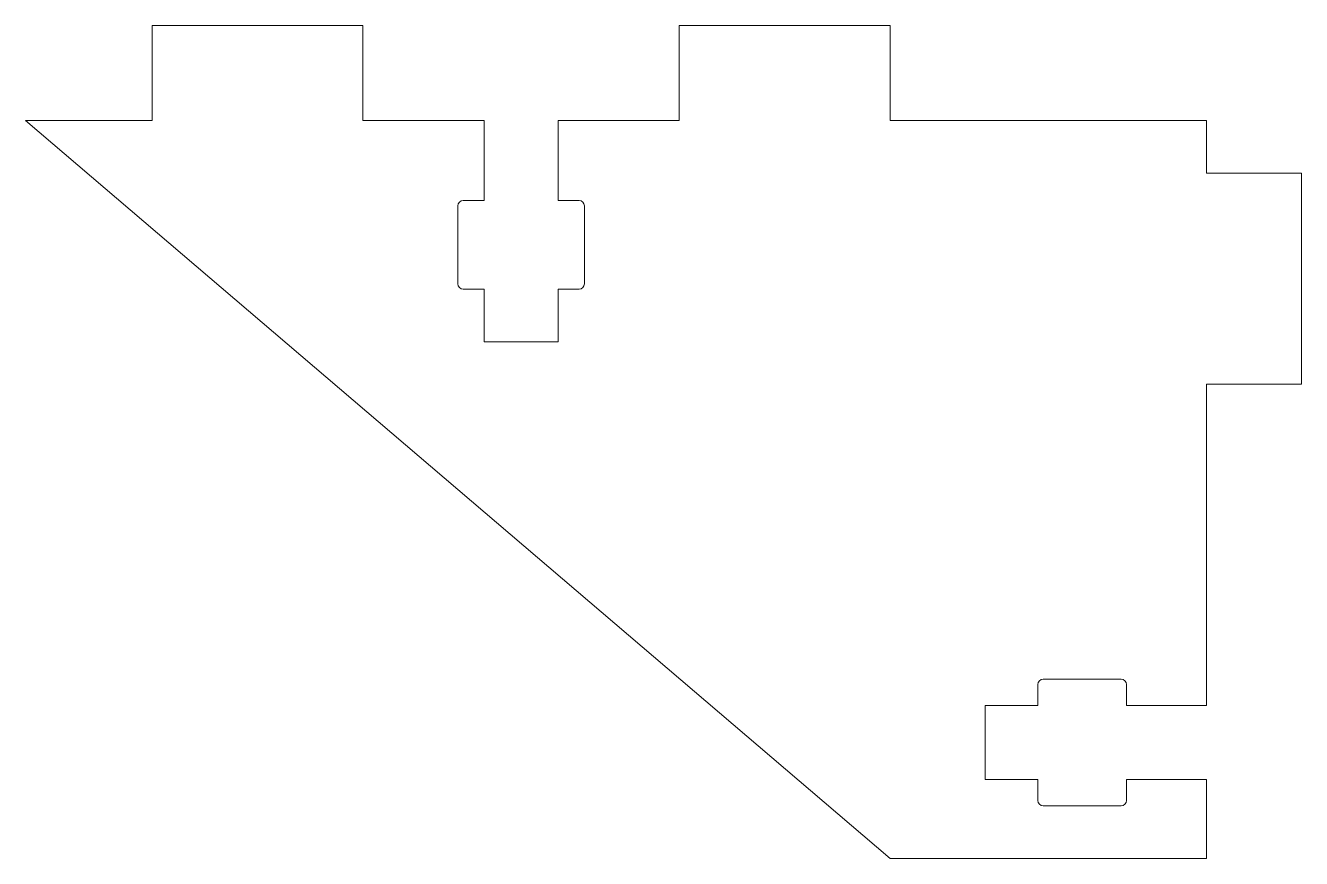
# Model space of a CAD drawing. Header units: millimetres. Extents: x -56 to 4.5, y -35 to 4.5.
import ezdxf

# ---------------------------------------------------------------- set-up
doc = ezdxf.new("R2010")
doc.units = ezdxf.units.MM

msp = doc.modelspace()

# ---------------------------------------------------------------- linework, layer by layer
at = {"color": 7, "linetype": 'Continuous', "lineweight": 15}
for p, q in [((-40, 4.5), (-50, 4.5)), ((-50, 4.5), (-50, 0)), ((-40, 0), (-40, 4.5)), ((-15, 4.5), (-25, 4.5)), ((-25, 4.5), (-25, 0)), ((-15, 0), (-15, 4.5)), ((-50, 0), (-56, 0)), ((-56, 0), (-15, -35)), ((-34.25, 0), (-40, 0)), ((-34.25, 0), (-34.25, -3.8)), ((-25, 0), (-30.75, 0)), ((-30.75, -3.8), (-30.75, 0)), ((0, 0), (-15, 0)), ((0, -2.5), (0, 0)), ((4.5, -2.5), (0, -2.5)), ((4.5, -12.5), (4.5, -2.5)), ((-35.5, -4.05), (-35.5, -7.75)), ((-34.25, -3.8), (-35.25, -3.8)), ((-29.75, -3.8), (-30.75, -3.8)), ((-29.5, -7.75), (-29.5, -4.05)), ((-35.25, -8), (-34.25, -8)), ((-34.25, -8), (-34.25, -10.5)), ((-30.75, -8), (-29.75, -8)), ((-30.75, -10.5), (-30.75, -8)), ((-34.25, -10.5), (-30.75, -10.5)), ((0, -27.75), (0, -12.5)), ((0, -12.5), (4.5, -12.5)), ((-4.05, -26.5), (-7.75, -26.5)), ((-8, -26.75), (-8, -27.75)), ((-3.8, -27.75), (-3.8, -26.75)), ((-10.5, -27.75), (-10.5, -31.25)), ((-8, -27.75), (-10.5, -27.75)), ((0, -27.75), (-3.8, -27.75)), ((-10.5, -31.25), (-8, -31.25)), ((-8, -31.25), (-8, -32.25)), ((-3.8, -31.25), (0, -31.25)), ((-3.8, -32.25), (-3.8, -31.25)), ((0, -35), (0, -31.25)), ((-7.75, -32.5), (-4.05, -32.5)), ((-15, -35), (0, -35))]:
    msp.add_line(p, q, dxfattribs=at)
for centre, start, end in [((-35.25, -4.05), 90, 180), ((-29.75, -4.05), 0, 90), ((-35.25, -7.75), 180, 270), ((-29.75, -7.75), 270, 0), ((-7.75, -26.75), 90, 180), ((-4.05, -26.75), 0, 90), ((-7.75, -32.25), 180, 270), ((-4.05, -32.25), 270, 0)]:
    msp.add_arc(centre, 0.25, start, end, dxfattribs=at)

doc.saveas('drawing.dxf')
